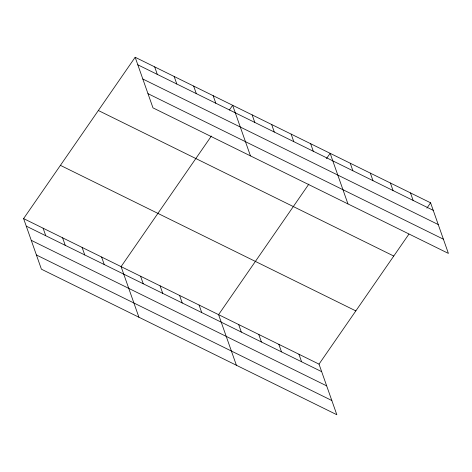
<?xml version="1.0" encoding="UTF-8"?>
<svg xmlns="http://www.w3.org/2000/svg" width="472" height="472" viewBox="0 0 472 472"><rect width="100%" height="100%" fill="white"/><g stroke="black" fill="none" stroke-linecap="round" stroke-linejoin="round"><path stroke-width="0.71" d="M23.6 218.595L319.019 364.136L336.837 414.735L41.418 269.193L23.6 218.595L135.163 57.265L430.582 202.807L448.4 253.405L152.981 107.864L135.163 57.265M211.379 136.054L121.086 266.621L138.91 317.219M229.38 110.029L232.649 105.297L250.467 155.896M308.865 184.086L218.577 314.653L236.395 365.251M326.459 158.645L330.14 153.323L347.958 203.922M319.019 364.136L408.899 234.159M426.9 208.134L430.582 202.807M137.812 64.794L433.231 210.341M142.821 79.007L438.24 224.554M147.978 93.651L443.397 239.198M98.347 110.501L393.766 256.048M60.416 165.353L355.835 310.901M26.249 226.123L321.674 371.665M31.258 240.337L326.677 385.878M36.415 254.98L331.834 400.522M410.492 192.912L413.147 200.441M390.403 183.012L393.058 190.546M370.313 173.118L372.968 180.646M350.23 163.223L352.879 170.752M310.641 143.718L313.29 151.246M291.141 134.113L293.796 141.641M271.648 124.508L274.297 132.036M252.148 114.902L254.797 122.431M213.155 95.686L215.804 103.22M298.929 354.236L301.584 361.77M193.656 86.081L196.305 93.615M278.84 344.342L281.495 351.87M174.156 76.476L176.811 84.01M258.756 334.447L261.405 341.976M154.663 66.871L157.312 74.399M238.667 324.547L241.316 332.076M199.078 305.048L201.733 312.576M179.584 295.437L182.233 302.971M160.085 285.831L162.734 293.366M140.585 276.226L143.24 283.76M101.592 257.016L104.241 264.544M82.093 247.411L84.748 254.939M62.593 237.805L65.248 245.334M43.099 228.2L45.749 235.729"/></g></svg>
